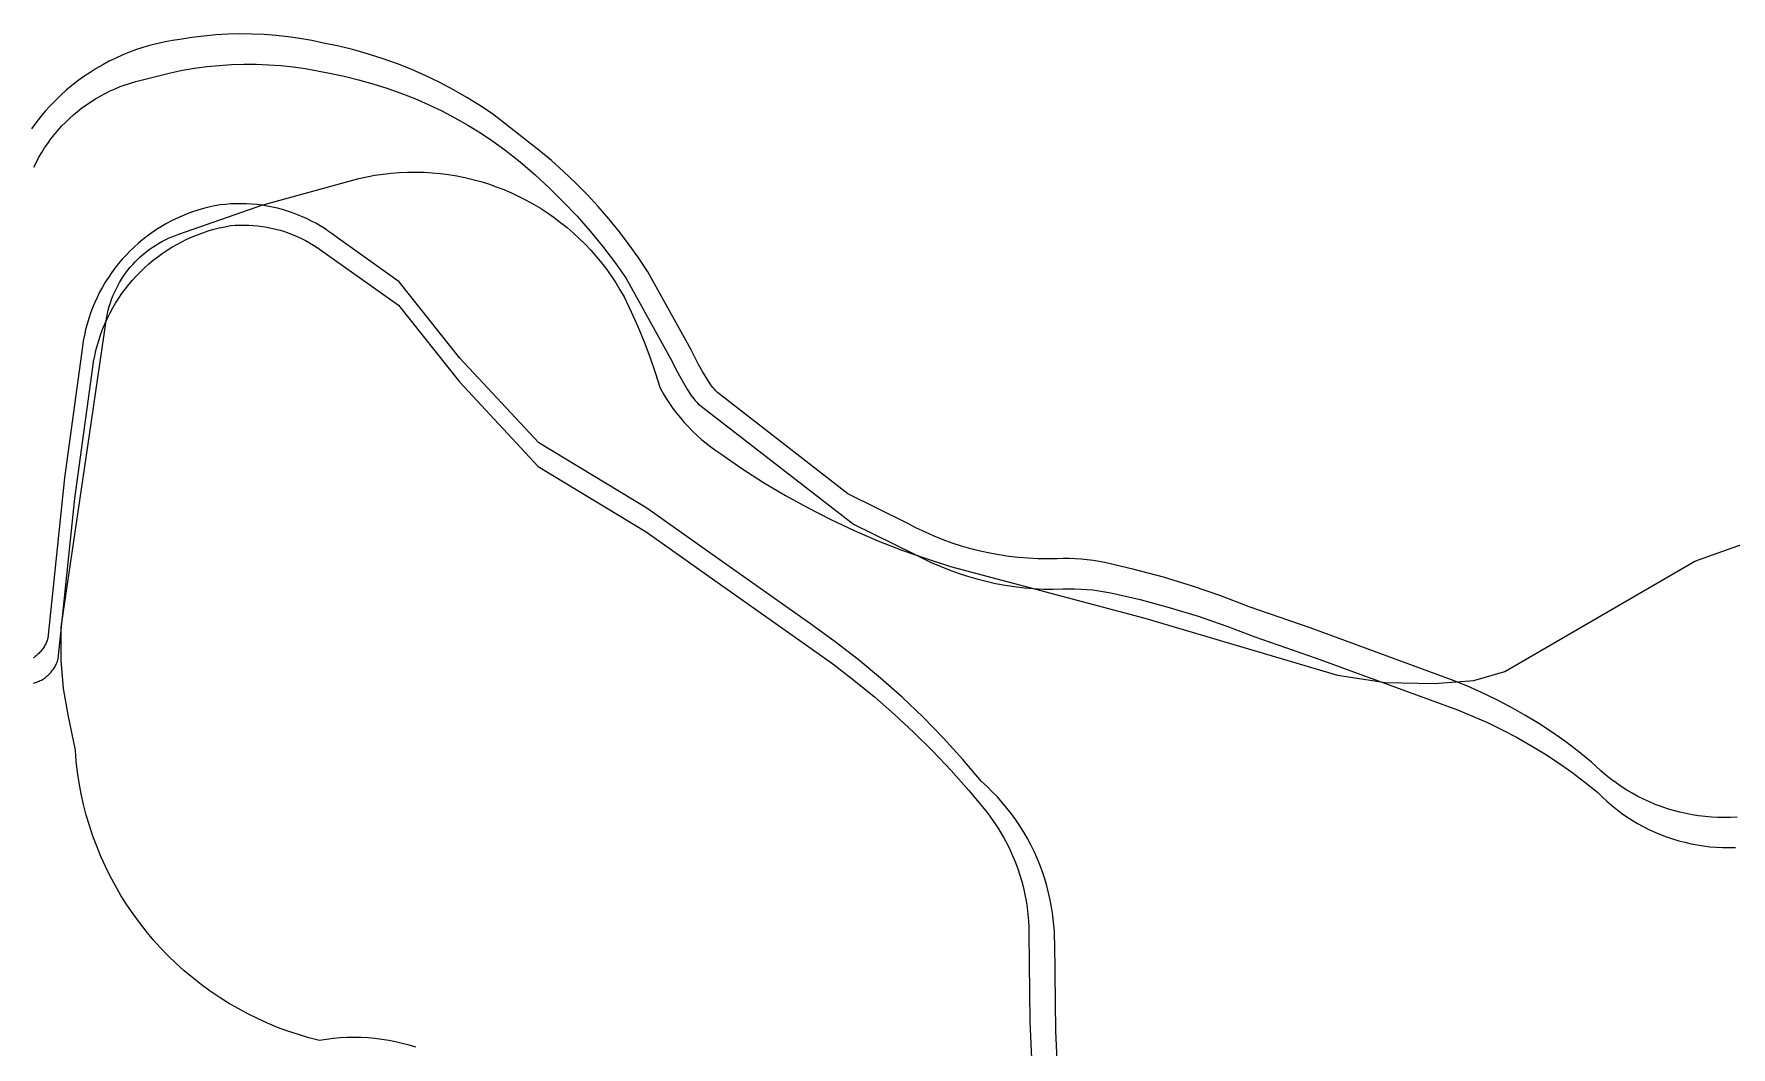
# Model space of a CAD drawing. Header units: millimetres. Extents: x 676447 to 689606, y 7455628 to 7463967.
# Drawn here: x 682796 to 683517, y 7461085 to 7461515 of the extents above; entities that cross this region are included whole.
import ezdxf

# ---------------------------------------------------------------- set-up
doc = ezdxf.new("R2010")
doc.units = ezdxf.units.MM
doc.header["$LTSCALE"] = 0.1
doc.header["$MEASUREMENT"] = 0
doc.layers.add('MUB_FERROVIA', color=7, linetype='Continuous')
doc.layers.add('MUB_QUADRAS', color=7, linetype='Continuous')

msp = doc.modelspace()

# ---------------------------------------------------------------- linework, layer by layer
at = {"layer": 'MUB_FERROVIA', "linetype": 'Continuous'}
msp.add_lwpolyline([(682958.04, 7461085.07), (682955.21, 7461085.93), (682952.36, 7461086.69), (682949.48, 7461087.35), (682946.58, 7461087.9), (682943.66, 7461088.36), (682940.72, 7461088.72), (682937.78, 7461088.97), (682934.83, 7461089.13), (682931.87, 7461089.18), (682928.92, 7461089.12), (682925.97, 7461088.97), (682923.02, 7461088.71), (682920.09, 7461088.35), (682917.17, 7461087.89), (682912.66, 7461089.06), (682908.19, 7461090.38), (682903.76, 7461091.86), (682899.39, 7461093.48), (682895.08, 7461095.26), (682890.84, 7461097.18), (682886.66, 7461099.25), (682882.55, 7461101.46), (682878.53, 7461103.81), (682874.58, 7461106.29), (682870.73, 7461108.91), (682866.96, 7461111.66), (682863.29, 7461114.54), (682859.73, 7461117.54), (682856.27, 7461120.67), (682852.91, 7461123.91), (682849.68, 7461127.26), (682846.55, 7461130.72), (682843.55, 7461134.29), (682840.68, 7461137.96), (682837.93, 7461141.73), (682835.31, 7461145.58), (682832.82, 7461149.53), (682830.48, 7461153.56), (682828.27, 7461157.66), (682826.2, 7461161.84), (682824.28, 7461166.09), (682822.51, 7461170.4), (682820.88, 7461174.77), (682819.41, 7461179.19), (682818.09, 7461183.66), (682816.92, 7461188.18), (682815.91, 7461192.73), (682815.05, 7461197.31), (682814.36, 7461201.92), (682813.82, 7461206.55), (682813.44, 7461211.2), (682810.42, 7461226.3), (682808.41, 7461237.37), (682807.4, 7461249.45), (682807.4, 7461263.54), (682819.47, 7461345.25), (682826.52, 7461393.57), (682826.77, 7461395.13), (682827.08, 7461396.68), (682827.44, 7461398.22), (682827.86, 7461399.75), (682828.33, 7461401.26), (682828.85, 7461402.75), (682829.42, 7461404.23), (682830.04, 7461405.68), (682830.72, 7461407.11), (682831.44, 7461408.52), (682832.21, 7461409.9), (682833.02, 7461411.26), (682833.89, 7461412.58), (682834.8, 7461413.88), (682835.75, 7461415.14), (682836.75, 7461416.37), (682837.79, 7461417.56), (682838.86, 7461418.72), (682839.98, 7461419.84), (682841.14, 7461420.92), (682842.33, 7461421.96), (682843.56, 7461422.95), (682844.82, 7461423.91), (682846.12, 7461424.82), (682847.44, 7461425.68), (682848.8, 7461426.5), (682850.18, 7461427.27), (682851.58, 7461427.99), (682853.02, 7461428.67), (682854.47, 7461429.29), (682855.95, 7461429.86), (682857.44, 7461430.38), (682892.67, 7461442.7), (682933.89, 7461454.08), (682937.3, 7461454.83), (682940.74, 7461455.46), (682944.19, 7461455.97), (682947.66, 7461456.36), (682951.13, 7461456.63), (682954.62, 7461456.79), (682958.11, 7461456.82), (682961.6, 7461456.73), (682965.08, 7461456.52), (682968.56, 7461456.2), (682972.02, 7461455.75), (682975.46, 7461455.19), (682978.88, 7461454.51), (682982.28, 7461453.71), (682985.65, 7461452.79), (682988.98, 7461451.76), (682992.28, 7461450.61), (682995.53, 7461449.36), (682998.74, 7461447.99), (683001.91, 7461446.51), (683005.01, 7461444.93), (683008.07, 7461443.23), (683011.06, 7461441.44), (683013.99, 7461439.54), (683016.85, 7461437.54), (683019.64, 7461435.45), (683022.36, 7461433.26), (683025, 7461430.98), (683027.56, 7461428.61), (683030.04, 7461426.16), (683032.43, 7461423.62), (683034.74, 7461420.99), (683036.95, 7461418.3), (683039.07, 7461415.52), (683041.09, 7461412.68), (683043.02, 7461409.77), (683044.84, 7461406.79), (683046.56, 7461403.75), (683049.61, 7461397.51), (683052.47, 7461391.18), (683055.13, 7461384.76), (683057.59, 7461378.26), (683059.84, 7461371.69), (683061.88, 7461365.04), (683063.14, 7461362.82), (683064.48, 7461360.63), (683065.88, 7461358.49), (683067.36, 7461356.39), (683068.9, 7461354.35), (683070.51, 7461352.36), (683072.18, 7461350.42), (683073.92, 7461348.54), (683075.71, 7461346.71), (683077.57, 7461344.95), (683079.48, 7461343.24), (683081.45, 7461341.6), (683083.47, 7461340.03), (683085.54, 7461338.52), (683087.66, 7461337.09), (683096.65, 7461330.89), (683105.84, 7461324.99), (683115.22, 7461319.4), (683124.78, 7461314.12), (683134.5, 7461309.16), (683144.39, 7461304.53), (683154.43, 7461300.22), (683164.6, 7461296.25), (683174.89, 7461292.61), (683185.3, 7461289.32), (683267.81, 7461267.36), (683349.66, 7461243.06), (683370.18, 7461240.04), (683390.77, 7461239.58), (683407.7, 7461240.77), (683420.81, 7461244.64), (683501.61, 7461291.59), (683549.93, 7461308.75)], dxfattribs=at)
at = {"layer": 'MUB_QUADRAS', "linetype": 'Continuous'}
for points in [[(683519.5, 7461182.84), (683516.77, 7461182.69), (683514.05, 7461182.64), (683511.32, 7461182.68), (683508.6, 7461182.81), (683505.88, 7461183.04), (683503.17, 7461183.36), (683500.48, 7461183.77), (683497.8, 7461184.28), (683495.14, 7461184.88), (683492.5, 7461185.58), (683489.89, 7461186.36), (683487.31, 7461187.24), (683484.76, 7461188.2), (683482.24, 7461189.25), (683479.76, 7461190.39), (683477.33, 7461191.61), (683474.93, 7461192.92), (683472.59, 7461194.31), (683470.29, 7461195.78), (683468.05, 7461197.33), (683465.86, 7461198.95), (683463.73, 7461200.65), (683461.66, 7461202.43), (683459.65, 7461204.27), (683457.71, 7461206.19), (683452.31, 7461210.53), (683446.77, 7461214.71), (683441.09, 7461218.69), (683435.29, 7461222.5), (683429.38, 7461226.11), (683423.34, 7461229.52), (683417.2, 7461232.74), (683410.95, 7461235.76), (683404.62, 7461238.57), (683398.19, 7461241.17), (683338.13, 7461263.17), (683312.14, 7461272.17), (683300.17, 7461276.76), (683288.04, 7461280.94), (683275.77, 7461284.69), (683263.38, 7461288.02), (683250.88, 7461290.91), (683248.38, 7461291.39), (683245.86, 7461291.79), (683243.33, 7461292.12), (683240.79, 7461292.36), (683238.25, 7461292.53), (683235.7, 7461292.61), (683233.15, 7461292.62), (683230.6, 7461292.54), (683226.48, 7461292.47), (683222.36, 7461292.54), (683218.25, 7461292.74), (683214.15, 7461293.08), (683210.06, 7461293.56), (683205.98, 7461294.17), (683201.93, 7461294.92), (683197.91, 7461295.8), (683193.92, 7461296.81), (683189.96, 7461297.96), (683186.05, 7461299.23), (683182.18, 7461300.64), (683178.36, 7461302.17), (683174.59, 7461303.83), (683170.88, 7461305.61), (683167.22, 7461307.52), (683141.61, 7461320.13), (683086.24, 7461363.24), (683085.59, 7461363.91), (683084.96, 7461364.6), (683084.35, 7461365.32), (683083.77, 7461366.05), (683083.22, 7461366.8), (683082.69, 7461367.57), (683082.19, 7461368.36), (683081.71, 7461369.17), (683079.91, 7461372.11), (683078.2, 7461375.11), (683076.59, 7461378.16), (683075.08, 7461381.27), (683056.68, 7461414.46), (683052.83, 7461420.27), (683048.79, 7461425.95), (683044.57, 7461431.5), (683040.17, 7461436.91), (683035.6, 7461442.18), (683030.86, 7461447.29), (683025.96, 7461452.25), (683020.89, 7461457.04), (683015.68, 7461461.67), (683010.32, 7461466.12), (682990.73, 7461481.49), (682985.3, 7461485.12), (682979.74, 7461488.56), (682974.07, 7461491.8), (682968.28, 7461494.84), (682962.4, 7461497.68), (682956.42, 7461500.32), (682950.35, 7461502.74), (682944.2, 7461504.95), (682937.97, 7461506.95), (682931.69, 7461508.73), (682925.34, 7461510.29), (682918.94, 7461511.63), (682913.93, 7461512.69), (682908.88, 7461513.58), (682903.81, 7461514.3), (682898.72, 7461514.86), (682893.61, 7461515.24), (682888.49, 7461515.45), (682883.37, 7461515.49), (682878.24, 7461515.36), (682873.13, 7461515.06), (682868.03, 7461514.59), (682862.94, 7461513.95), (682857.88, 7461513.14), (682854.76, 7461512.69), (682851.65, 7461512.13), (682848.57, 7461511.47), (682845.5, 7461510.69), (682842.47, 7461509.82), (682839.47, 7461508.83), (682836.51, 7461507.75), (682833.58, 7461506.56), (682830.7, 7461505.27), (682827.86, 7461503.89), (682825.08, 7461502.4), (682822.34, 7461500.82), (682819.66, 7461499.15), (682817.05, 7461497.38), (682814.49, 7461495.53), (682812, 7461493.59), (682809.58, 7461491.56), (682807.23, 7461489.45), (682804.96, 7461487.26), (682802.76, 7461484.99), (682800.64, 7461482.65), (682798.61, 7461480.24), (682796.66, 7461477.76), (682794.79, 7461475.21)], [(682795.83, 7461458.96), (682796.86, 7461461.05), (682797.97, 7461463.1), (682799.14, 7461465.11), (682800.39, 7461467.09), (682801.7, 7461469.02), (682803.07, 7461470.9), (682804.51, 7461472.73), (682806.01, 7461474.52), (682807.58, 7461476.25), (682809.2, 7461477.92), (682810.88, 7461479.54), (682812.61, 7461481.1), (682814.4, 7461482.6), (682816.23, 7461484.04), (682818.12, 7461485.41), (682820.05, 7461486.72), (682822.02, 7461487.96), (682824.04, 7461489.13), (682826.09, 7461490.23), (682828.19, 7461491.26), (682830.31, 7461492.21), (682832.47, 7461493.1), (682834.66, 7461493.91), (682836.87, 7461494.64), (682839.11, 7461495.29), (682841.37, 7461495.87), (682843.65, 7461496.37), (682848.7, 7461497.77), (682853.8, 7461499), (682858.94, 7461500.05), (682864.11, 7461500.92), (682869.31, 7461501.62), (682874.53, 7461502.14), (682879.76, 7461502.48), (682885, 7461502.65), (682890.24, 7461502.63), (682895.49, 7461502.44), (682900.72, 7461502.06), (682905.93, 7461501.51), (682911.12, 7461500.78), (682916.29, 7461499.87), (682921.42, 7461498.79), (682927.6, 7461497.52), (682933.73, 7461496.04), (682939.8, 7461494.34), (682945.82, 7461492.44), (682951.76, 7461490.33), (682957.63, 7461488.01), (682963.41, 7461485.49), (682969.1, 7461482.77), (682974.69, 7461479.86), (682980.18, 7461476.75), (682985.56, 7461473.46), (682990.82, 7461469.98), (682995.96, 7461466.32), (683002.48, 7461461.1), (683008.81, 7461455.65), (683014.95, 7461449.98), (683020.88, 7461444.1), (683026.61, 7461438.02), (683032.13, 7461431.75), (683037.42, 7461425.28), (683042.48, 7461418.64), (683047.31, 7461411.82), (683066.95, 7461376.41), (683068.46, 7461373.31), (683070.07, 7461370.25), (683071.78, 7461367.25), (683073.58, 7461364.31), (683074.05, 7461363.5), (683074.56, 7461362.71), (683075.09, 7461361.94), (683075.64, 7461361.19), (683076.22, 7461360.46), (683076.83, 7461359.74), (683077.46, 7461359.05), (683078.11, 7461358.38), (683144.09, 7461307.29), (683169.7, 7461294.68), (683173.35, 7461292.78), (683177.07, 7461291), (683180.83, 7461289.34), (683184.66, 7461287.8), (683188.53, 7461286.4), (683192.44, 7461285.12), (683196.4, 7461283.98), (683200.39, 7461282.96), (683204.41, 7461282.08), (683208.46, 7461281.34), (683212.53, 7461280.72), (683216.62, 7461280.25), (683220.73, 7461279.91), (683224.84, 7461279.7), (683228.96, 7461279.64), (683233.08, 7461279.71), (683235.63, 7461279.78), (683238.18, 7461279.78), (683240.73, 7461279.69), (683243.27, 7461279.53), (683245.81, 7461279.28), (683248.34, 7461278.96), (683250.86, 7461278.55), (683253.36, 7461278.07), (683265.86, 7461275.18), (683278.25, 7461271.86), (683290.52, 7461268.1), (683302.65, 7461263.93), (683314.62, 7461259.33), (683340.61, 7461250.33), (683400.67, 7461228.34), (683407.09, 7461225.73), (683413.43, 7461222.92), (683419.68, 7461219.91), (683425.82, 7461216.69), (683431.85, 7461213.27), (683437.77, 7461209.66), (683443.57, 7461205.86), (683449.24, 7461201.87), (683454.78, 7461197.7), (683460.18, 7461193.35), (683462.11, 7461191.44), (683464.09, 7461189.6), (683466.15, 7461187.84), (683468.26, 7461186.14), (683470.42, 7461184.52), (683472.65, 7461182.97), (683474.92, 7461181.51), (683477.25, 7461180.12), (683479.62, 7461178.82), (683482.04, 7461177.6), (683484.5, 7461176.46), (683486.99, 7461175.41), (683489.52, 7461174.45), (683492.09, 7461173.57), (683494.68, 7461172.79), (683497.29, 7461172.1), (683499.93, 7461171.49), (683502.59, 7461170.98), (683505.27, 7461170.57), (683507.96, 7461170.24), (683510.66, 7461170.02), (683513.36, 7461169.88), (683516.07, 7461169.84), (683518.77, 7461169.89)], [(683231.74, 7461054.57), (683230.05, 7461091.85), (683229.57, 7461129.17), (683229.54, 7461131.74), (683229.43, 7461134.31), (683229.24, 7461136.87), (683228.97, 7461139.42), (683228.62, 7461141.97), (683228.19, 7461144.5), (683227.63, 7461147.56), (683226.96, 7461150.6), (683226.18, 7461153.62), (683225.31, 7461156.61), (683224.33, 7461159.56), (683223.25, 7461162.48), (683222.07, 7461165.37), (683220.8, 7461168.21), (683219.42, 7461171), (683217.96, 7461173.75), (683216.4, 7461176.44), (683214.74, 7461179.08), (683213, 7461181.67), (683211.18, 7461184.19), (683209.26, 7461186.64), (683207.27, 7461189.03), (683205.19, 7461191.36), (683203.04, 7461193.6), (683200.8, 7461195.78), (683198.5, 7461197.87), (683190.54, 7461207.26), (683182.25, 7461216.37), (683173.65, 7461225.19), (683164.74, 7461233.7), (683155.55, 7461241.89), (683146.08, 7461249.76), (683136.33, 7461257.3), (683126.34, 7461264.49), (683085.38, 7461293.3), (683056.29, 7461314.07), (683010.39, 7461341.83), (682976.84, 7461377.77), (682950.96, 7461410.25), (682924.19, 7461429.29), (682922.55, 7461430.56), (682920.88, 7461431.77), (682919.17, 7461432.93), (682917.41, 7461434.02), (682915.62, 7461435.05), (682913.8, 7461436.03), (682911.95, 7461436.94), (682909.91, 7461437.86), (682907.85, 7461438.72), (682905.76, 7461439.5), (682903.64, 7461440.22), (682901.5, 7461440.86), (682899.34, 7461441.44), (682897.17, 7461441.94), (682894.97, 7461442.37), (682892.77, 7461442.72), (682890.55, 7461443), (682888.33, 7461443.21), (682886.1, 7461443.34), (682883.86, 7461443.39), (682881.63, 7461443.38), (682879.4, 7461443.28), (682877.17, 7461443.11), (682874.95, 7461442.87), (682872.56, 7461442.44), (682870.19, 7461441.92), (682867.84, 7461441.32), (682865.51, 7461440.64), (682863.2, 7461439.88), (682860.92, 7461439.04), (682858.67, 7461438.13), (682856.46, 7461437.13), (682854.28, 7461436.07), (682852.14, 7461434.92), (682850.04, 7461433.71), (682847.98, 7461432.42), (682845.96, 7461431.07), (682844, 7461429.64), (682842.08, 7461428.15), (682840.22, 7461426.59), (682838.41, 7461424.98), (682836.66, 7461423.29), (682834.97, 7461421.55), (682833.33, 7461419.76), (682831.76, 7461417.91), (682830.26, 7461416), (682828.82, 7461414.05), (682827.45, 7461412.04), (682826.15, 7461409.99), (682824.92, 7461407.9), (682823.76, 7461405.77), (682822.68, 7461403.59), (682821.67, 7461401.39), (682820.74, 7461399.14), (682819.88, 7461396.87), (682819.11, 7461394.57), (682818.41, 7461392.25), (682817.79, 7461389.9), (682817.26, 7461387.53), (682816.81, 7461385.15), (682816.43, 7461382.75), (682808.78, 7461326.98), (682801.79, 7461258.87), (682801.64, 7461258.38), (682801.47, 7461257.89), (682801.29, 7461257.41), (682801.09, 7461256.94), (682800.87, 7461256.47), (682800.64, 7461256.01), (682800.39, 7461255.56), (682800.12, 7461255.12), (682799.85, 7461254.68), (682799.55, 7461254.26), (682799.24, 7461253.85), (682798.92, 7461253.44), (682798.58, 7461253.05), (682798.24, 7461252.67), (682797.87, 7461252.31), (682797.5, 7461251.95), (682797.11, 7461251.61), (682796.72, 7461251.28), (682796.31, 7461250.97), (682795.89, 7461250.67), (682795.46, 7461250.39)], [(682795.63, 7461239.71), (682796.13, 7461239.85), (682796.62, 7461240.01), (682797.11, 7461240.18), (682797.59, 7461240.38), (682798.06, 7461240.58), (682798.52, 7461240.81), (682798.98, 7461241.04), (682799.43, 7461241.3), (682799.87, 7461241.57), (682800.29, 7461241.85), (682800.71, 7461242.15), (682801.12, 7461242.47), (682801.52, 7461242.79), (682801.91, 7461243.13), (682802.28, 7461243.49), (682802.64, 7461243.86), (682802.99, 7461244.23), (682803.33, 7461244.63), (682803.65, 7461245.03), (682803.96, 7461245.44), (682804.25, 7461245.86), (682804.53, 7461246.3), (682804.8, 7461246.74), (682805.04, 7461247.19), (682805.28, 7461247.65), (682805.49, 7461248.12), (682805.7, 7461248.59), (682805.88, 7461249.07), (682806.05, 7461249.56), (682806.2, 7461250.05), (682813.19, 7461318.16), (682820.84, 7461373.93), (682821.21, 7461376.33), (682821.67, 7461378.71), (682822.2, 7461381.08), (682822.82, 7461383.43), (682823.51, 7461385.75), (682824.29, 7461388.05), (682825.14, 7461390.33), (682826.08, 7461392.57), (682827.08, 7461394.78), (682828.17, 7461396.95), (682829.33, 7461399.08), (682830.56, 7461401.18), (682831.86, 7461403.22), (682833.23, 7461405.23), (682834.67, 7461407.18), (682836.17, 7461409.09), (682837.74, 7461410.94), (682839.37, 7461412.74), (682841.07, 7461414.48), (682842.82, 7461416.16), (682844.63, 7461417.78), (682846.49, 7461419.33), (682848.41, 7461420.82), (682850.37, 7461422.25), (682852.38, 7461423.61), (682854.44, 7461424.89), (682856.55, 7461426.11), (682858.69, 7461427.25), (682860.87, 7461428.32), (682863.08, 7461429.31), (682865.33, 7461430.22), (682867.61, 7461431.06), (682869.92, 7461431.82), (682872.25, 7461432.5), (682874.6, 7461433.1), (682876.97, 7461433.62), (682879.36, 7461434.05), (682881.29, 7461434.21), (682883.23, 7461434.29), (682885.16, 7461434.31), (682887.1, 7461434.27), (682889.03, 7461434.15), (682890.96, 7461433.98), (682892.89, 7461433.73), (682894.8, 7461433.42), (682896.7, 7461433.04), (682898.59, 7461432.6), (682900.46, 7461432.1), (682902.31, 7461431.53), (682904.14, 7461430.9), (682905.95, 7461430.2), (682907.73, 7461429.45), (682909.49, 7461428.63), (682911.22, 7461427.75), (682912.92, 7461426.82), (682914.58, 7461425.83), (682916.21, 7461424.78), (682950.71, 7461400.23), (682976.6, 7461367.75), (683010.15, 7461331.81), (683056.04, 7461304.05), (683085.14, 7461283.28), (683126.09, 7461254.47), (683135.27, 7461247.89), (683144.24, 7461241.01), (683152.98, 7461233.86), (683161.49, 7461226.42), (683169.76, 7461218.72), (683177.77, 7461210.76), (683185.53, 7461202.55), (683193.02, 7461194.09), (683200.24, 7461185.4), (683201.97, 7461183.17), (683203.62, 7461180.89), (683205.2, 7461178.55), (683206.69, 7461176.15), (683208.1, 7461173.71), (683209.43, 7461171.22), (683210.67, 7461168.69), (683211.83, 7461166.11), (683212.9, 7461163.5), (683213.88, 7461160.85), (683214.76, 7461158.18), (683215.56, 7461155.47), (683216.26, 7461152.74), (683216.87, 7461149.98), (683217.39, 7461147.21), (683217.81, 7461144.42), (683218.13, 7461141.61), (683218.36, 7461138.8), (683218.5, 7461135.98), (683218.53, 7461133.16), (683219.01, 7461095.84), (683220.71, 7461058.55)]]:
    msp.add_lwpolyline(points, dxfattribs=at)

doc.saveas('drawing.dxf')
